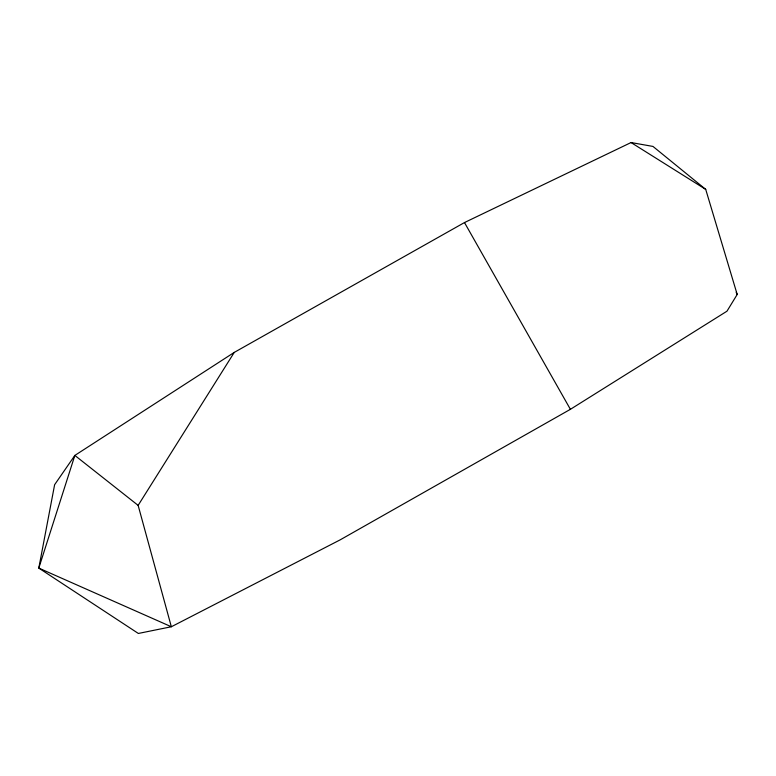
<?xml version="1.0" encoding="UTF-8"?>
<svg xmlns="http://www.w3.org/2000/svg" width="776" height="776" viewBox="0 0 776 776"><rect width="100%" height="100%" fill="white"/><g stroke="black" fill="none" stroke-linecap="round" stroke-linejoin="round"><path stroke-width="1.16" d="M737.2 294.473L726.966 311.195L570.399 409.321L340.13 539.873L171.341 626.756L138.351 633.458L38.8 568.09L54.621 484.709L74.855 455.425L234.255 352.401L464.485 222.557L631.053 142.541L652.975 146.431L705.714 189.383L737.2 294.473L736.182 292.3M138.138 505.38L74.855 455.425L38.8 568.09L171.341 626.756L138.138 505.38L234.255 352.401M631.053 142.541L705.714 189.383M464.485 222.557L570.399 409.321"/></g></svg>
